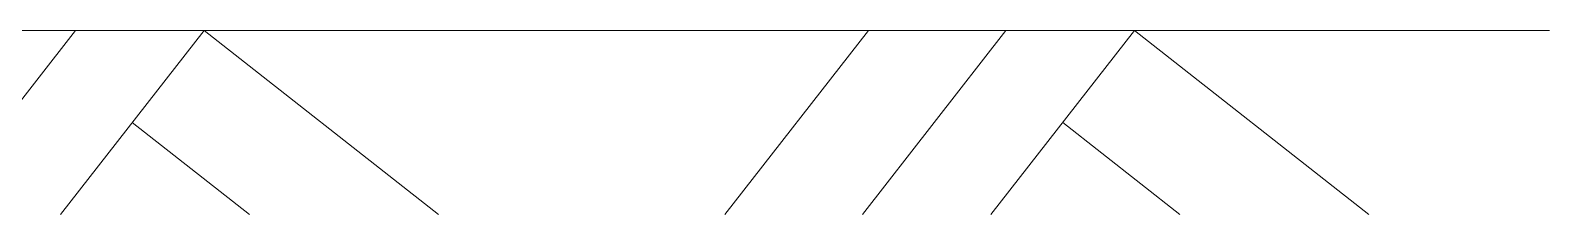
# Model space of a CAD drawing. Header units: inches. Extents: x 99 to 15695, y -7208 to 2559.
# Drawn here: x 5526.38 to 5574.55, y -4852.5 to -4846.66 of the extents above; entities that cross this region are included whole.
import ezdxf

# ---------------------------------------------------------------- set-up
doc = ezdxf.new("R2010")
doc.units = ezdxf.units.IN
doc.header["$LTSCALE"] = 96
doc.header["$MEASUREMENT"] = 0
doc.layers.add('Dimensions', color=7, linetype='Continuous', lineweight=0)
doc.layers.add('Section', color=6, linetype='Continuous', lineweight=20)

msp = doc.modelspace()

# ---------------------------------------------------------------- linework, layer by layer
at = {"layer": 'Dimensions'}
for p, q in [((5527.807, -4846.661), (5523.255, -4852.501)), ((5531.885, -4846.661), (5527.332, -4852.501)), ((5531.885, -4846.661), (5539.317, -4852.501)), ((5552.955, -4846.661), (5548.402, -4852.501)), ((5557.313, -4846.661), (5552.761, -4852.501)), ((5561.391, -4846.661), (5556.838, -4852.501)), ((5561.391, -4846.661), (5568.823, -4852.501)), ((5529.608, -4849.581), (5533.325, -4852.501)), ((5559.114, -4849.581), (5562.831, -4852.501))]:
    msp.add_line(p, q, dxfattribs=at)
at = {"layer": 'Section'}
msp.add_line((5504.425, -4846.661), (5574.553, -4846.661), dxfattribs=at)

doc.saveas('drawing.dxf')
